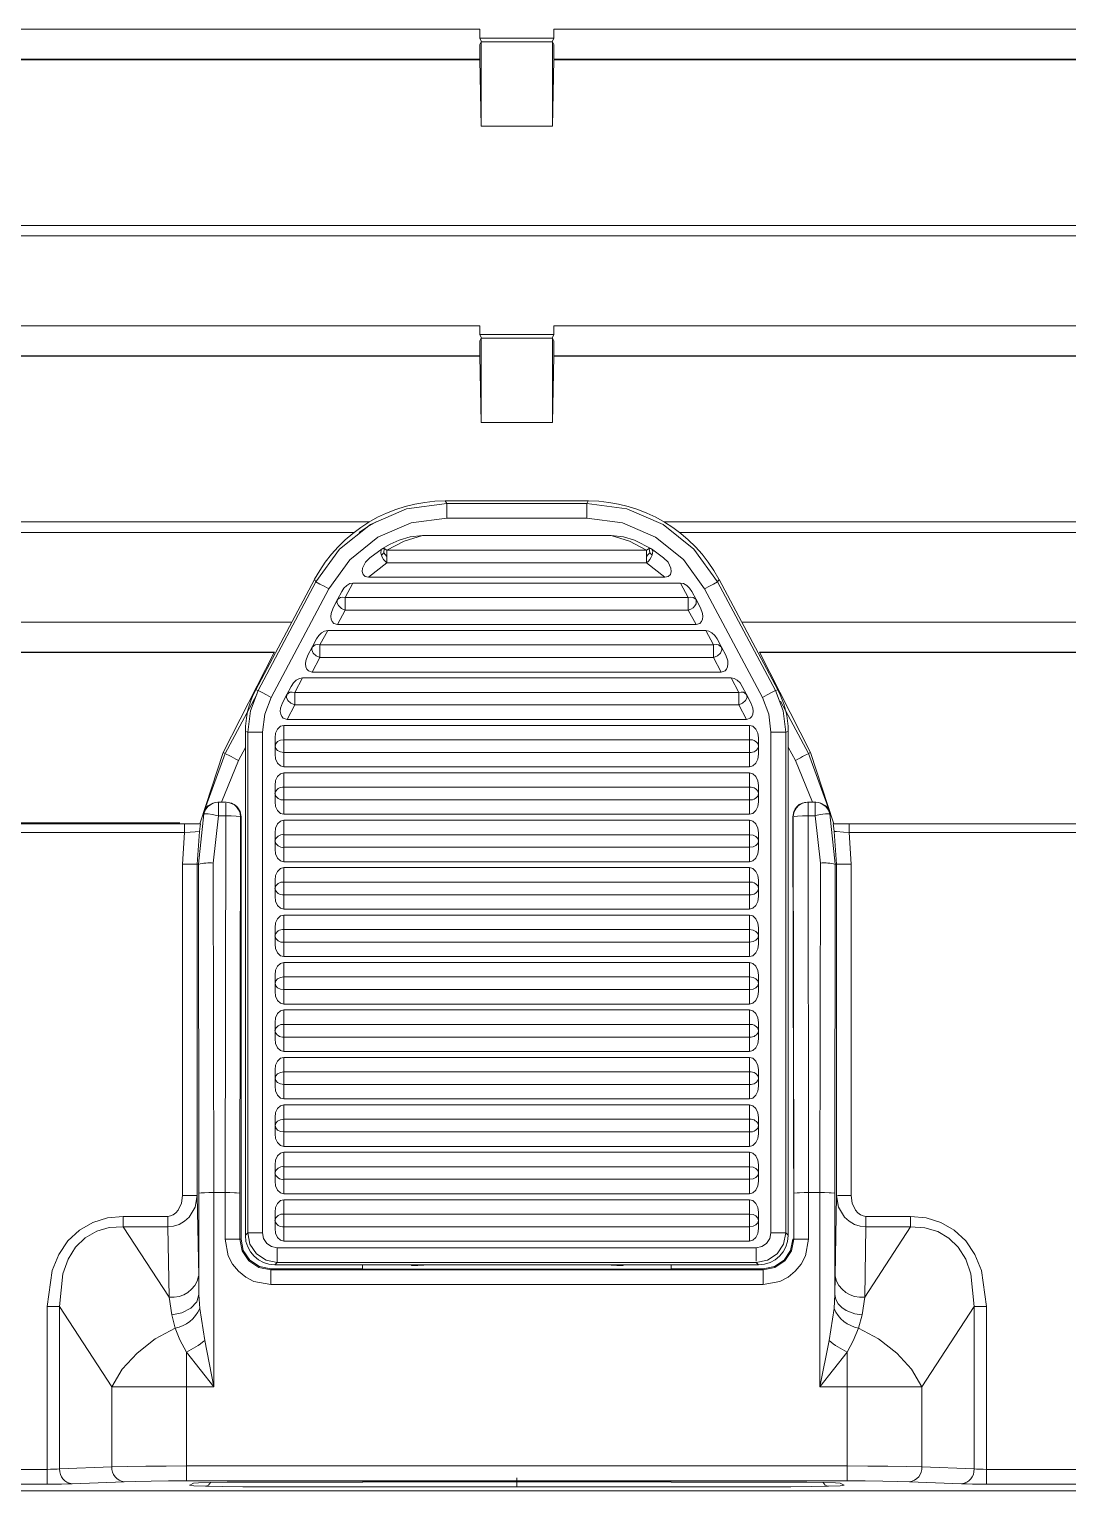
# Model space of a CAD drawing. Header units: millimetres. Extents: x -6000 to 26000, y -6000 to 26000.
# Drawn here: x 117.74 to 122.61, y -4226.26 to -4219.4 of the extents above; entities that cross this region are included whole.
import ezdxf

# ---------------------------------------------------------------- set-up
doc = ezdxf.new("R2010")
doc.units = ezdxf.units.MM
doc.header["$MEASUREMENT"] = 0
doc.layers.add('Чертеж и Рисунок_Ном._пера__7', color=7, linetype='Continuous', lineweight=15)
doc.layers.add('Чертеж и Рисунок_Ном._пера__8', color=7, linetype='Continuous', lineweight=15, true_color=0xa80f02)

msp = doc.modelspace()

# ---------------------------------------------------------------- linework, layer by layer
at = {"layer": 'Чертеж и Рисунок_Ном._пера__7', "color": 7, "linetype": 'Continuous', "lineweight": 15}
for p, q in [((114.6999, -4219.3996), (119.8536, -4219.3996)), ((119.8536, -4219.3996), (119.8536, -4219.4413)), ((120.2013, -4219.3996), (125.355, -4219.3996)), ((120.2013, -4219.3996), (120.2013, -4219.4413)), ((119.8536, -4219.4413), (120.2013, -4219.4413)), ((119.8536, -4219.4413), (119.8621, -4219.4583)), ((119.8536, -4219.4705), (119.8596, -4219.4583)), ((119.8536, -4219.5407), (119.8536, -4219.4705)), ((119.8596, -4219.4583), (119.8596, -4219.8537)), ((119.8621, -4219.4583), (119.8596, -4219.4583)), ((119.8621, -4219.4583), (120.1928, -4219.4583)), ((120.1928, -4219.4583), (120.2013, -4219.4413)), ((120.1928, -4219.4583), (120.1952, -4219.4583)), ((120.1952, -4219.8537), (120.1952, -4219.4583)), ((120.2013, -4219.4705), (120.1952, -4219.4583)), ((120.2013, -4219.4705), (120.2013, -4219.5407)), ((119.8542, -4219.5426), (114.6993, -4219.5426)), ((114.6999, -4219.5407), (119.8536, -4219.5407)), ((119.8542, -4219.5426), (119.8536, -4219.5407)), ((119.8596, -4219.8537), (119.8542, -4219.5426)), ((120.2007, -4219.5426), (120.1952, -4219.8537)), ((125.3556, -4219.5426), (120.2007, -4219.5426)), ((120.2013, -4219.5407), (120.2013, -4219.5407)), ((120.2013, -4219.5407), (125.355, -4219.5407)), ((120.1952, -4219.8537), (119.8596, -4219.8537)), ((125.5343, -4220.3202), (114.5206, -4220.3202)), ((125.5332, -4220.3694), (114.5217, -4220.3694)), ((114.6999, -4220.7906), (119.8536, -4220.7906)), ((119.8536, -4220.7906), (119.8536, -4220.8323)), ((120.2013, -4220.7906), (125.355, -4220.7906)), ((120.2013, -4220.7906), (120.2013, -4220.8323)), ((119.8536, -4220.8323), (120.2013, -4220.8323)), ((119.8536, -4220.8323), (119.8621, -4220.8493)), ((119.8536, -4220.8615), (119.8596, -4220.8493)), ((119.8536, -4220.9317), (119.8536, -4220.8615)), ((119.8596, -4220.8493), (119.8596, -4221.2447)), ((119.8621, -4220.8493), (119.8596, -4220.8493)), ((119.8621, -4220.8493), (120.1928, -4220.8493)), ((120.1928, -4220.8493), (120.2013, -4220.8323)), ((120.1928, -4220.8493), (120.1952, -4220.8493)), ((120.1952, -4221.2447), (120.1952, -4220.8493)), ((120.2013, -4220.8615), (120.1952, -4220.8493)), ((120.2013, -4220.8615), (120.2013, -4220.9317)), ((119.8542, -4220.9336), (114.6993, -4220.9336)), ((114.6999, -4220.9317), (119.8536, -4220.9317)), ((119.8542, -4220.9336), (119.8536, -4220.9317)), ((119.8596, -4221.2447), (119.8542, -4220.9336)), ((120.2007, -4220.9336), (120.1952, -4221.2447)), ((125.3556, -4220.9336), (120.2007, -4220.9336)), ((120.2013, -4220.9317), (120.2013, -4220.9317)), ((120.2013, -4220.9317), (125.355, -4220.9317)), ((120.1952, -4221.2447), (119.8596, -4221.2447)), ((119.6916, -4221.613), (119.6983, -4221.6242)), ((119.6916, -4221.613), (120.3623, -4221.613)), ((119.6983, -4221.6242), (120.3556, -4221.6242)), ((120.3623, -4221.613), (120.3556, -4221.6242)), ((119.6983, -4221.6936), (120.3556, -4221.6936)), ((119.5847, -4221.7757), (120.4692, -4221.7757)), ((120.5789, -4221.7963), (120.6583, -4221.8378)), ((119.3383, -4221.8792), (119.3956, -4221.8378)), ((119.3921, -4221.8673), (119.4036, -4221.8567)), ((119.4178, -4221.8436), (120.6361, -4221.8436)), ((120.6618, -4221.8673), (120.6503, -4221.8567)), ((120.7157, -4221.8792), (120.6583, -4221.8378)), ((119.332, -4221.9704), (119.4178, -4221.9026)), ((120.6361, -4221.9026), (119.4178, -4221.9026)), ((120.6361, -4221.9026), (120.722, -4221.9704)), ((118.803, -4222.4995), (119.0784, -4221.9815)), ((118.8141, -4222.5022), (119.0851, -4221.9926)), ((118.8754, -4222.5349), (119.1464, -4222.0252)), ((119.0784, -4221.9815), (119.0851, -4221.9926)), ((119.2586, -4221.9983), (119.2225, -4222.0661)), ((119.2586, -4221.9983), (120.7953, -4221.9983)), ((120.722, -4221.9704), (119.332, -4221.9704)), ((120.7953, -4221.9983), (120.8314, -4222.0661)), ((120.9075, -4222.0252), (121.1785, -4222.5349)), ((120.9755, -4221.9815), (120.9689, -4221.9926)), ((120.9689, -4221.9926), (121.2398, -4222.5022)), ((120.9755, -4221.9815), (121.2509, -4222.4995)), ((119.1857, -4222.076), (119.1653, -4222.1144)), ((119.2061, -4222.0377), (119.1857, -4222.076)), ((119.2225, -4222.0661), (120.8314, -4222.0661)), ((119.2225, -4222.1251), (119.2225, -4222.0661)), ((120.8314, -4222.1251), (120.8314, -4222.0661)), ((120.8479, -4222.0377), (120.8683, -4222.076)), ((120.8886, -4222.1144), (120.8683, -4222.076)), ((119.1864, -4222.193), (119.2225, -4222.1251)), ((120.8314, -4222.1251), (119.2225, -4222.1251)), ((120.8675, -4222.193), (120.8314, -4222.1251)), ((118.972, -4222.1816), (114.6999, -4222.1816)), ((119.1403, -4222.2208), (119.1042, -4222.2887)), ((119.1403, -4222.2208), (120.9137, -4222.2208)), ((120.8675, -4222.193), (119.1864, -4222.193)), ((120.9137, -4222.2208), (120.9498, -4222.2887)), ((121.0819, -4222.1816), (125.355, -4222.1816)), ((119.0673, -4222.2986), (119.0469, -4222.337)), ((119.0877, -4222.2602), (119.0673, -4222.2986)), ((119.1042, -4222.2887), (120.9498, -4222.2887)), ((119.1042, -4222.3477), (119.1042, -4222.2887)), ((120.9498, -4222.3477), (120.9498, -4222.2887)), ((120.9662, -4222.2602), (120.9866, -4222.2986)), ((121.007, -4222.337), (120.9866, -4222.2986)), ((118.8903, -4222.3227), (114.6999, -4222.3227)), ((114.6999, -4222.3246), (118.89, -4222.3246)), ((118.89, -4222.3246), (118.6503, -4222.7928)), ((118.89, -4222.3246), (118.8903, -4222.3227)), ((119.0681, -4222.4156), (119.1042, -4222.3477)), ((120.9498, -4222.3477), (119.1042, -4222.3477)), ((120.9858, -4222.4156), (120.9498, -4222.3477)), ((121.1649, -4222.3246), (121.1646, -4222.3227)), ((121.1646, -4222.3227), (121.4045, -4222.7928)), ((121.1646, -4222.3227), (125.355, -4222.3227)), ((125.355, -4222.3246), (121.1649, -4222.3246)), ((118.9858, -4222.5112), (119.0219, -4222.4434)), ((119.0219, -4222.4434), (121.032, -4222.4434)), ((120.9858, -4222.4156), (119.0681, -4222.4156)), ((121.032, -4222.4434), (121.0681, -4222.5112)), ((118.803, -4222.4995), (118.8141, -4222.5022)), ((118.9694, -4222.4828), (118.949, -4222.5212)), ((118.9858, -4222.5703), (118.9858, -4222.5112)), ((118.9858, -4222.5112), (121.0681, -4222.5112)), ((121.0681, -4222.5703), (121.0681, -4222.5112)), ((121.0845, -4222.4828), (121.1049, -4222.5212)), ((121.2509, -4222.4995), (121.2398, -4222.5022)), ((118.8077, -4222.5205), (118.6601, -4222.798)), ((118.9286, -4222.5595), (118.949, -4222.5212)), ((118.9497, -4222.6381), (118.9858, -4222.5703)), ((121.0681, -4222.5703), (118.9858, -4222.5703)), ((121.1042, -4222.6381), (121.0681, -4222.5703)), ((121.1253, -4222.5595), (121.1049, -4222.5212)), ((121.2641, -4222.5524), (121.3947, -4222.798)), ((121.1042, -4222.6381), (118.9497, -4222.6381)), ((118.7542, -4222.6951), (118.7653, -4222.6979)), ((118.7542, -4225.0586), (118.7542, -4222.6951)), ((118.7653, -4225.0475), (118.7653, -4222.6979)), ((118.8348, -4225.0475), (118.8348, -4222.6979)), ((118.935, -4222.7338), (118.935, -4222.6659)), ((118.935, -4222.6659), (121.1189, -4222.6659)), ((121.1189, -4222.6659), (121.1189, -4222.7338)), ((121.2191, -4222.6979), (121.2191, -4225.0475)), ((121.2997, -4222.6951), (121.2886, -4222.6979)), ((121.2886, -4222.6979), (121.2886, -4225.0475)), ((121.2997, -4222.6951), (121.2997, -4225.0586)), ((118.8933, -4222.7249), (118.8933, -4222.7633)), ((118.8933, -4222.8017), (118.8933, -4222.7633)), ((118.935, -4222.7338), (121.1189, -4222.7338)), ((118.935, -4222.7928), (118.935, -4222.7338)), ((121.1189, -4222.7928), (121.1189, -4222.7338)), ((121.1606, -4222.7249), (121.1606, -4222.7633)), ((121.1606, -4222.8017), (121.1606, -4222.7633)), ((118.6503, -4222.7928), (118.5424, -4223.1225)), ((118.5562, -4223.0808), (118.6601, -4222.798)), ((118.7215, -4222.8307), (118.6419, -4223.0262)), ((118.6601, -4222.798), (118.6503, -4222.7928)), ((121.1189, -4222.7928), (118.935, -4222.7928)), ((118.935, -4222.8607), (118.935, -4222.7928)), ((121.1189, -4222.8607), (121.1189, -4222.7928)), ((121.413, -4223.0262), (121.3333, -4222.8307)), ((121.4045, -4222.7928), (121.3947, -4222.798)), ((121.3947, -4222.798), (121.4987, -4223.0808)), ((121.5124, -4223.1225), (121.4045, -4222.7928)), ((121.1189, -4222.8607), (118.935, -4222.8607)), ((118.935, -4222.8885), (121.1189, -4222.8885)), ((118.935, -4222.8885), (118.935, -4222.9564)), ((121.1189, -4222.8885), (121.1189, -4222.9564)), ((118.8933, -4222.9475), (118.8933, -4222.9859)), ((118.8933, -4222.9859), (118.8933, -4223.0242)), ((118.935, -4222.9564), (121.1189, -4222.9564)), ((118.935, -4223.0154), (118.935, -4222.9564)), ((121.1189, -4223.0154), (121.1189, -4222.9564)), ((121.1606, -4222.9475), (121.1606, -4222.9859)), ((121.1606, -4223.0242), (121.1606, -4222.9859)), ((118.6278, -4223.0262), (118.6253, -4223.0262)), ((118.6278, -4223.0262), (118.6278, -4223.0897)), ((118.6621, -4223.0262), (118.6278, -4223.0262)), ((118.6645, -4223.0262), (118.6621, -4223.0262)), ((121.1189, -4223.0154), (118.935, -4223.0154)), ((118.935, -4223.0832), (118.935, -4223.0154)), ((121.1189, -4223.0832), (121.1189, -4223.0154)), ((121.3904, -4223.0262), (121.3928, -4223.0262)), ((121.427, -4223.0262), (121.3928, -4223.0262)), ((121.427, -4223.0897), (121.427, -4223.0262)), ((121.4295, -4223.0262), (121.427, -4223.0262)), ((108.9736, -4223.1275), (118.4687, -4223.1275)), ((114.5215, -4223.1225), (118.4476, -4223.1225)), ((118.5345, -4223.3179), (118.5599, -4223.0808)), ((118.5424, -4223.1225), (118.5416, -4223.1275)), ((118.5599, -4223.0808), (118.5562, -4223.0808)), ((118.604, -4223.3119), (118.6278, -4223.0897)), ((118.6278, -4223.0897), (118.6621, -4223.0897)), ((118.6621, -4223.0897), (118.6594, -4224.8581)), ((118.729, -4224.8611), (118.7316, -4223.0957)), ((118.7316, -4223.0957), (118.7341, -4223.0957)), ((118.7341, -4223.0957), (118.7341, -4225.0762)), ((121.1189, -4223.0832), (118.935, -4223.0832)), ((118.935, -4223.1111), (121.1189, -4223.1111)), ((118.935, -4223.1111), (118.935, -4223.1789)), ((121.1189, -4223.1111), (121.1189, -4223.1789)), ((121.3232, -4223.0957), (121.3208, -4223.0957)), ((121.3259, -4225.0762), (121.3208, -4223.0957)), ((121.3232, -4223.0957), (121.3259, -4224.8611)), ((121.3928, -4223.0897), (121.3955, -4224.8581)), ((121.427, -4223.0897), (121.3928, -4223.0897)), ((121.4509, -4223.3119), (121.427, -4223.0897)), ((121.495, -4223.0808), (121.5204, -4223.3179)), ((121.4987, -4223.0808), (121.495, -4223.0808)), ((121.5133, -4223.1275), (121.5124, -4223.1225)), ((131.0813, -4223.1275), (121.5862, -4223.1275)), ((118.4687, -4223.1692), (108.9736, -4223.1692)), ((118.4592, -4223.3179), (118.4687, -4223.1692)), ((118.5396, -4223.1634), (118.5288, -4223.3179)), ((118.8933, -4223.1701), (118.8933, -4223.2084)), ((118.935, -4223.1789), (118.935, -4223.2379)), ((118.935, -4223.1789), (121.1189, -4223.1789)), ((121.1189, -4223.1789), (121.1189, -4223.2379)), ((121.1606, -4223.2084), (121.1606, -4223.1701)), ((121.5261, -4223.3179), (121.5153, -4223.1634)), ((121.5862, -4223.1692), (121.5956, -4223.3179)), ((131.0813, -4223.1692), (121.5862, -4223.1692)), ((118.8933, -4223.2468), (118.8933, -4223.2084)), ((121.1189, -4223.2379), (118.935, -4223.2379)), ((118.935, -4223.3058), (118.935, -4223.2379)), ((121.1189, -4223.3058), (121.1189, -4223.2379)), ((121.1606, -4223.2468), (121.1606, -4223.2084)), ((118.4592, -4224.8724), (118.4592, -4223.3179)), ((118.5288, -4223.3179), (118.4592, -4223.3179)), ((118.5288, -4223.3179), (118.5288, -4224.8724)), ((118.5288, -4223.3179), (118.5345, -4223.3179)), ((118.5345, -4223.3179), (118.5368, -4224.8611)), ((118.6064, -4224.8581), (118.604, -4223.3119)), ((121.1189, -4223.3058), (118.935, -4223.3058)), ((118.935, -4223.3336), (121.1189, -4223.3336)), ((118.935, -4223.4015), (118.935, -4223.3336)), ((121.1189, -4223.3336), (121.1189, -4223.4015)), ((121.4509, -4223.3119), (121.4485, -4224.8581)), ((121.5204, -4223.3179), (121.5181, -4224.8611)), ((121.5261, -4223.3179), (121.5204, -4223.3179)), ((121.5261, -4224.8724), (121.5261, -4223.3179)), ((121.5261, -4223.3179), (121.5956, -4223.3179)), ((121.5956, -4223.3179), (121.5956, -4224.8724)), ((118.8933, -4223.3926), (118.8933, -4223.431)), ((118.935, -4223.4015), (121.1189, -4223.4015)), ((118.935, -4223.4605), (118.935, -4223.4015)), ((121.1189, -4223.4605), (121.1189, -4223.4015)), ((121.1606, -4223.3926), (121.1606, -4223.431)), ((118.8933, -4223.4693), (118.8933, -4223.431)), ((121.1189, -4223.4605), (118.935, -4223.4605)), ((118.935, -4223.5284), (118.935, -4223.4605)), ((121.1189, -4223.5284), (121.1189, -4223.4605)), ((121.1606, -4223.4693), (121.1606, -4223.431)), ((121.1189, -4223.5284), (118.935, -4223.5284)), ((118.935, -4223.5562), (121.1189, -4223.5562)), ((118.935, -4223.5562), (118.935, -4223.624)), ((121.1189, -4223.5562), (121.1189, -4223.624)), ((118.8933, -4223.6152), (118.8933, -4223.6535)), ((118.8933, -4223.6919), (118.8933, -4223.6535)), ((118.935, -4223.624), (118.935, -4223.6831)), ((118.935, -4223.624), (121.1189, -4223.624)), ((121.1189, -4223.624), (121.1189, -4223.6831)), ((121.1606, -4223.6535), (121.1606, -4223.6152)), ((121.1606, -4223.6919), (121.1606, -4223.6535)), ((121.1189, -4223.6831), (118.935, -4223.6831)), ((118.935, -4223.7509), (118.935, -4223.6831)), ((121.1189, -4223.7509), (118.935, -4223.7509)), ((121.1189, -4223.7509), (121.1189, -4223.6831)), ((118.935, -4223.7787), (118.935, -4223.8466)), ((118.935, -4223.7787), (121.1189, -4223.7787)), ((121.1189, -4223.7787), (121.1189, -4223.8466)), ((118.8933, -4223.8378), (118.8933, -4223.8761)), ((118.8933, -4223.8761), (118.8933, -4223.9145)), ((118.935, -4223.9056), (118.935, -4223.8466)), ((118.935, -4223.8466), (121.1189, -4223.8466)), ((121.1189, -4223.9056), (121.1189, -4223.8466)), ((121.1606, -4223.8378), (121.1606, -4223.8761)), ((121.1606, -4223.9145), (121.1606, -4223.8761)), ((121.1189, -4223.9056), (118.935, -4223.9056)), ((118.935, -4223.9735), (118.935, -4223.9056)), ((121.1189, -4223.9735), (121.1189, -4223.9056)), ((121.1189, -4223.9735), (118.935, -4223.9735)), ((118.935, -4224.0013), (118.935, -4224.0692)), ((118.935, -4224.0013), (121.1189, -4224.0013)), ((121.1189, -4224.0013), (121.1189, -4224.0692)), ((118.8933, -4224.0603), (118.8933, -4224.0987)), ((118.935, -4224.0692), (121.1189, -4224.0692)), ((118.935, -4224.1282), (118.935, -4224.0692)), ((121.1189, -4224.1282), (121.1189, -4224.0692)), ((121.1606, -4224.0603), (121.1606, -4224.0987)), ((118.8933, -4224.0987), (118.8933, -4224.137)), ((121.1189, -4224.1282), (118.935, -4224.1282)), ((118.935, -4224.196), (118.935, -4224.1282)), ((121.1189, -4224.196), (121.1189, -4224.1282)), ((121.1606, -4224.137), (121.1606, -4224.0987)), ((121.1189, -4224.196), (118.935, -4224.196)), ((118.935, -4224.2239), (118.935, -4224.2917)), ((118.935, -4224.2239), (121.1189, -4224.2239)), ((121.1189, -4224.2239), (121.1189, -4224.2917)), ((118.8933, -4224.2829), (118.8933, -4224.3212)), ((118.935, -4224.2917), (118.935, -4224.3507)), ((118.935, -4224.2917), (121.1189, -4224.2917)), ((121.1189, -4224.2917), (121.1189, -4224.3507)), ((121.1606, -4224.2829), (121.1606, -4224.3212)), ((118.8933, -4224.3596), (118.8933, -4224.3212)), ((121.1189, -4224.3507), (118.935, -4224.3507)), ((118.935, -4224.4186), (118.935, -4224.3507)), ((121.1189, -4224.3507), (121.1189, -4224.4186)), ((121.1606, -4224.3596), (121.1606, -4224.3212)), ((121.1189, -4224.4186), (118.935, -4224.4186)), ((118.935, -4224.4464), (121.1189, -4224.4464)), ((118.935, -4224.5143), (118.935, -4224.4464)), ((121.1189, -4224.4464), (121.1189, -4224.5143)), ((118.8933, -4224.5054), (118.8933, -4224.5438)), ((118.8933, -4224.5821), (118.8933, -4224.5438)), ((118.935, -4224.5733), (118.935, -4224.5143)), ((118.935, -4224.5143), (121.1189, -4224.5143)), ((121.1189, -4224.5733), (118.935, -4224.5733)), ((118.935, -4224.6412), (118.935, -4224.5733)), ((121.1189, -4224.5733), (121.1189, -4224.5143)), ((121.1189, -4224.6412), (121.1189, -4224.5733)), ((121.1606, -4224.5054), (121.1606, -4224.5438)), ((121.1606, -4224.5821), (121.1606, -4224.5438)), ((121.1189, -4224.6412), (118.935, -4224.6412)), ((118.935, -4224.669), (121.1189, -4224.669)), ((118.935, -4224.669), (118.935, -4224.7368)), ((121.1189, -4224.669), (121.1189, -4224.7368)), ((118.8933, -4224.728), (118.8933, -4224.7663)), ((118.8933, -4224.8047), (118.8933, -4224.7663)), ((118.935, -4224.7368), (118.935, -4224.7959)), ((118.935, -4224.7368), (121.1189, -4224.7368)), ((121.1189, -4224.7368), (121.1189, -4224.7959)), ((121.1606, -4224.728), (121.1606, -4224.7663)), ((121.1606, -4224.8047), (121.1606, -4224.7663)), ((121.1189, -4224.7959), (118.935, -4224.7959)), ((118.935, -4224.8637), (118.935, -4224.7959)), ((121.1189, -4224.7959), (121.1189, -4224.8637)), ((118.5354, -4225.2502), (118.5288, -4224.8724)), ((118.5368, -4224.8611), (118.5368, -4225.3369)), ((118.6064, -4225.7694), (118.6064, -4224.8581)), ((118.6594, -4224.8581), (118.6064, -4224.8581)), ((118.6594, -4225.0762), (118.6594, -4224.8581)), ((118.729, -4225.0762), (118.729, -4224.8611)), ((121.1189, -4224.8637), (118.935, -4224.8637)), ((118.935, -4224.8915), (121.1189, -4224.8915)), ((118.935, -4224.8915), (118.935, -4224.9594)), ((121.1189, -4224.8915), (121.1189, -4224.9594)), ((121.3259, -4225.0762), (121.3259, -4224.8611)), ((121.3955, -4224.8581), (121.3955, -4225.0762)), ((121.4485, -4224.8581), (121.3955, -4224.8581)), ((121.4485, -4224.8581), (121.4485, -4225.7694)), ((121.5181, -4224.8611), (121.5181, -4225.3369)), ((121.5195, -4225.2502), (121.5261, -4224.8724)), ((118.1821, -4225.0188), (118.1821, -4224.9696)), ((118.1821, -4224.9696), (118.3905, -4224.9696)), ((118.3905, -4225.0188), (118.3905, -4224.9696)), ((118.8933, -4224.9506), (118.8933, -4224.9889)), ((118.935, -4224.9594), (118.935, -4225.0184)), ((118.935, -4224.9594), (121.1189, -4224.9594)), ((121.1189, -4224.9594), (121.1189, -4225.0184)), ((121.1606, -4224.9506), (121.1606, -4224.9889)), ((121.6643, -4225.0188), (121.6643, -4224.9696)), ((121.6643, -4224.9696), (121.8727, -4224.9696)), ((121.8727, -4224.9696), (121.8727, -4225.0188)), ((118.3963, -4225.3485), (118.1821, -4225.0188)), ((118.1821, -4225.0188), (118.3905, -4225.0188)), ((118.3963, -4225.3485), (118.3905, -4225.0188)), ((118.7542, -4225.0586), (118.7653, -4225.0475)), ((118.8933, -4225.0273), (118.8933, -4224.9889)), ((121.1189, -4225.0184), (118.935, -4225.0184)), ((118.935, -4225.0863), (118.935, -4225.0184)), ((121.1189, -4225.0184), (121.1189, -4225.0863)), ((121.1606, -4225.0273), (121.1606, -4224.9889)), ((121.2997, -4225.0586), (121.2886, -4225.0475)), ((121.8727, -4225.0188), (121.6586, -4225.3485)), ((121.6643, -4225.0188), (121.6586, -4225.3485)), ((121.8727, -4225.0188), (121.6643, -4225.0188)), ((118.6594, -4225.0762), (118.729, -4225.0762)), ((118.7341, -4225.0762), (118.729, -4225.0762)), ((121.1497, -4225.117), (118.9042, -4225.117)), ((121.1189, -4225.0863), (118.935, -4225.0863)), ((121.3208, -4225.0762), (121.3259, -4225.0762)), ((121.3955, -4225.0762), (121.3259, -4225.0762)), ((118.8931, -4225.1976), (118.9042, -4225.1864)), ((121.1497, -4225.1864), (118.9042, -4225.1864)), ((121.1497, -4225.1864), (121.1608, -4225.1976)), ((118.5368, -4225.3369), (118.5354, -4225.2502)), ((118.8732, -4225.2153), (118.8732, -4225.2204)), ((119.3041, -4225.2153), (118.8732, -4225.2153)), ((121.1817, -4225.2204), (118.8732, -4225.2204)), ((118.8732, -4225.2899), (118.8732, -4225.2204)), ((119.6956, -4225.1976), (118.8931, -4225.1976)), ((119.3041, -4225.2153), (119.3041, -4225.1976)), ((119.3041, -4225.2167), (119.3041, -4225.2153)), ((119.3041, -4225.2153), (120.7508, -4225.2167)), ((119.5612, -4225.2), (119.5334, -4225.2)), ((119.5628, -4225.1984), (119.5612, -4225.2)), ((119.5906, -4225.1984), (119.5628, -4225.1984)), ((119.6956, -4225.1976), (120.4304, -4225.1976)), ((121.1608, -4225.1976), (120.4304, -4225.1976)), ((120.4969, -4225.1984), (120.4691, -4225.1984)), ((120.4969, -4225.1984), (120.4985, -4225.2)), ((120.5263, -4225.2), (120.4985, -4225.2)), ((120.7508, -4225.2153), (120.7508, -4225.1976)), ((120.7508, -4225.2167), (120.7508, -4225.2153)), ((121.1817, -4225.2153), (120.7508, -4225.2153)), ((121.1817, -4225.2204), (121.1817, -4225.2153)), ((121.1817, -4225.2899), (121.1817, -4225.2204)), ((121.5181, -4225.3369), (121.5195, -4225.2502)), ((121.1817, -4225.2899), (118.8732, -4225.2899)), ((117.8252, -4226.1567), (117.8252, -4225.3929)), ((117.8835, -4225.3929), (117.8252, -4225.3929)), ((117.8835, -4225.3929), (118.128, -4225.7694)), ((117.8835, -4225.3929), (117.8835, -4226.155)), ((118.4089, -4225.4313), (118.3963, -4225.3485)), ((118.5368, -4225.3369), (118.5402, -4225.4024)), ((121.5146, -4225.4024), (121.518, -4225.3369)), ((121.6586, -4225.3485), (121.646, -4225.4313)), ((122.1713, -4225.3929), (121.9269, -4225.7694)), ((122.1713, -4226.155), (122.1713, -4225.3929)), ((122.1713, -4225.3929), (122.2297, -4225.3929)), ((122.2297, -4225.3929), (122.2297, -4226.1567)), ((118.4255, -4225.4942), (118.4089, -4225.4313)), ((118.5402, -4225.4024), (118.5636, -4225.5521)), ((121.4913, -4225.5521), (121.5146, -4225.4024)), ((121.6294, -4225.4942), (121.646, -4225.4313)), ((118.5636, -4225.5521), (118.6064, -4225.7694)), ((121.4485, -4225.7694), (121.4913, -4225.5521)), ((118.478, -4225.7694), (118.478, -4225.6064)), ((118.6064, -4225.7694), (118.478, -4225.6064)), ((121.5769, -4225.6064), (121.4485, -4225.7694)), ((121.5769, -4225.6064), (121.5769, -4225.7694)), ((118.128, -4225.7694), (118.128, -4226.1452)), ((118.6064, -4225.7694), (118.478, -4225.7694)), ((118.478, -4226.141), (118.478, -4225.7694)), ((121.5769, -4225.7694), (121.4485, -4225.7694)), ((121.5769, -4225.7694), (121.5769, -4226.141)), ((121.9269, -4225.7694), (121.5769, -4225.7694)), ((121.9269, -4225.7694), (121.9269, -4226.1452)), ((118.128, -4226.1452), (117.8835, -4226.155)), ((121.5769, -4226.141), (118.478, -4226.141)), ((118.478, -4226.141), (118.478, -4226.2106)), ((121.5769, -4226.2106), (121.5769, -4226.141)), ((121.9269, -4226.1452), (122.1713, -4226.155)), ((107.219, -4226.1567), (117.8252, -4226.1567)), ((117.8252, -4226.2262), (117.8252, -4226.1567)), ((118.1863, -4226.2147), (117.9419, -4226.2246)), ((121.5769, -4226.2106), (118.478, -4226.2106)), ((118.7615, -4226.2161), (119.3044, -4226.2161)), ((118.7615, -4226.2161), (119.3041, -4226.2161)), ((119.3041, -4226.215), (120.7508, -4226.215)), ((119.3041, -4226.2161), (119.3041, -4226.215)), ((120.0274, -4226.1966), (120.0274, -4226.2383)), ((120.7504, -4226.2161), (120.7724, -4226.2161)), ((120.7508, -4226.2161), (120.7508, -4226.215)), ((120.7508, -4226.2161), (121.2934, -4226.2161)), ((120.7508, -4226.2161), (120.7508, -4226.2161)), ((120.7724, -4226.2161), (121.2934, -4226.2161)), ((122.113, -4226.2246), (121.8686, -4226.2147)), ((122.2297, -4226.1567), (122.2297, -4226.2262)), ((122.2297, -4226.1567), (132.8358, -4226.1567)), ((107.188, -4226.2572), (132.8669, -4226.2572)), ((107.219, -4226.2262), (117.8252, -4226.2262)), ((118.4929, -4226.2317), (118.4932, -4226.2314)), ((118.4932, -4226.2314), (118.5114, -4226.2223)), ((120.0274, -4226.2383), (118.7432, -4226.2383)), ((121.3116, -4226.2383), (120.0274, -4226.2383)), ((121.5434, -4226.2223), (121.5617, -4226.2314)), ((121.5617, -4226.2314), (121.562, -4226.2317)), ((122.2297, -4226.2262), (132.8358, -4226.2262))]:
    msp.add_line(p, q, dxfattribs=at)
at = {"layer": 'Чертеж и Рисунок_Ном._пера__7', "color": 7, "linetype": 'Continuous', "lineweight": 15, "flags": 128}
for points in [[(119.0851, -4221.9926), (119.1962, -4221.8389), (119.3406, -4221.7234), (119.5104, -4221.6501), (119.6983, -4221.6242)], [(119.6983, -4221.6242), (119.6983, -4221.6457), (119.6983, -4221.6678), (119.6983, -4221.6936)], [(120.3556, -4221.6242), (120.3556, -4221.6457), (120.3556, -4221.6678), (120.3556, -4221.6936)], [(120.3556, -4221.6242), (120.5435, -4221.6501), (120.7133, -4221.7234), (120.8578, -4221.8389), (120.9688, -4221.9926)], [(119.1464, -4222.0252), (119.2448, -4221.8885), (119.376, -4221.7831), (119.5311, -4221.7164), (119.6983, -4221.6936)], [(120.3556, -4221.6936), (120.5225, -4221.7163), (120.6772, -4221.7827), (120.8089, -4221.8883), (120.9075, -4222.0252)], [(119.3671, -4221.7112), (119.3278, -4221.7339), (119.2882, -4221.7604)], [(119.475, -4221.7963), (119.4337, -4221.8158), (119.3979, -4221.8363)], [(119.5847, -4221.7757), (119.4983, -4221.8022), (119.4178, -4221.8436)], [(119.475, -4221.7963), (119.5267, -4221.7808), (119.5847, -4221.7757)], [(120.4692, -4221.7757), (120.5556, -4221.8022), (120.6361, -4221.8436)], [(120.4692, -4221.7757), (120.5272, -4221.7808), (120.5789, -4221.7963)], [(119.332, -4221.9704), (119.3168, -4221.9672), (119.3063, -4221.9574), (119.3024, -4221.9444), (119.3043, -4221.9276), (119.3177, -4221.9009), (119.3383, -4221.8792)], [(119.3921, -4221.8673), (119.3897, -4221.8575), (119.3915, -4221.8422)], [(119.4178, -4221.9026), (119.4099, -4221.8958), (119.4026, -4221.8872), (119.3965, -4221.8774), (119.3921, -4221.8673)], [(119.3956, -4221.8378), (119.4058, -4221.8366)], [(119.4058, -4221.8366), (119.4036, -4221.8567)], [(119.4036, -4221.8567), (119.41, -4221.8647), (119.4178, -4221.8731)], [(119.4058, -4221.8366), (119.4178, -4221.8436)], [(119.4178, -4221.8436), (119.4178, -4221.8571), (119.4178, -4221.8731)], [(119.4178, -4221.9026), (119.4178, -4221.889), (119.4178, -4221.8731)], [(120.6361, -4221.8436), (120.6481, -4221.8366)], [(120.6361, -4221.8436), (120.6361, -4221.8571), (120.6361, -4221.8731)], [(120.6503, -4221.8567), (120.6438, -4221.8647), (120.6361, -4221.8731)], [(120.6618, -4221.8673), (120.6574, -4221.8774), (120.6513, -4221.8872), (120.644, -4221.8958), (120.6361, -4221.9026)], [(120.6361, -4221.8731), (120.6361, -4221.889), (120.6361, -4221.9026)], [(120.6481, -4221.8366), (120.6503, -4221.8567)], [(120.6481, -4221.8366), (120.6583, -4221.8378)], [(120.6583, -4221.8378), (120.6644, -4221.8489), (120.6618, -4221.8673)], [(120.7157, -4221.8792), (120.7362, -4221.9009), (120.7496, -4221.9276), (120.7515, -4221.944), (120.7476, -4221.9574), (120.7367, -4221.9674), (120.722, -4221.9704)], [(119.0851, -4221.9926), (119.1041, -4222.0028), (119.1236, -4222.0131), (119.1464, -4222.0252)], [(119.2061, -4222.0377), (119.2167, -4222.0218), (119.2299, -4222.0091), (119.2442, -4222.001), (119.2586, -4221.9983)], [(120.7953, -4221.9983), (120.8095, -4222.001), (120.824, -4222.0091), (120.8371, -4222.0216), (120.8479, -4222.0377)], [(120.9688, -4221.9926), (120.9498, -4222.0028), (120.9303, -4222.0131), (120.9075, -4222.0252)], [(119.2225, -4222.1251), (119.2046, -4222.1171), (119.1906, -4222.1042), (119.1838, -4222.0894), (119.1857, -4222.076)], [(119.1857, -4222.076), (119.1999, -4222.0655), (119.2107, -4222.0644), (119.2225, -4222.0661)], [(120.8314, -4222.0661), (120.8433, -4222.0644), (120.854, -4222.0655), (120.8683, -4222.076)], [(120.8683, -4222.0956), (120.8626, -4222.1051), (120.854, -4222.1137), (120.8433, -4222.1206), (120.8314, -4222.1251)], [(120.8683, -4222.076), (120.8683, -4222.0956)], [(119.1864, -4222.193), (119.1686, -4222.1872), (119.1614, -4222.1792), (119.1567, -4222.1681), (119.1548, -4222.1552), (119.1561, -4222.1405), (119.1653, -4222.1144)], [(120.8887, -4222.1144), (120.8978, -4222.1405), (120.8991, -4222.1548), (120.8973, -4222.1681), (120.8927, -4222.1789), (120.8853, -4222.1872), (120.8675, -4222.193)], [(119.0877, -4222.2602), (119.0983, -4222.2443), (119.1116, -4222.2317), (119.1259, -4222.2235), (119.1403, -4222.2208)], [(120.9137, -4222.2208), (120.9278, -4222.2235), (120.9423, -4222.2317), (120.9555, -4222.2441), (120.9662, -4222.2602)], [(119.1042, -4222.3477), (119.0862, -4222.3396), (119.0723, -4222.3268), (119.0655, -4222.312), (119.0673, -4222.2986)], [(119.0673, -4222.2986), (119.0816, -4222.2881), (119.0923, -4222.2869), (119.1042, -4222.2887)], [(120.9497, -4222.2887), (120.9616, -4222.2869), (120.9723, -4222.2881), (120.9866, -4222.2986)], [(120.9866, -4222.2986), (120.9884, -4222.312), (120.9816, -4222.3268), (120.9677, -4222.3396), (120.9497, -4222.3477)], [(119.0681, -4222.4156), (119.0503, -4222.4097), (119.0431, -4222.4018), (119.0383, -4222.3906), (119.0365, -4222.3777), (119.0377, -4222.363), (119.0469, -4222.337)], [(121.007, -4222.337), (121.0162, -4222.363), (121.0174, -4222.3773), (121.0156, -4222.3906), (121.011, -4222.4015), (121.0036, -4222.4097), (120.9858, -4222.4156)], [(118.9694, -4222.4828), (118.98, -4222.4669), (118.9933, -4222.4542), (119.0076, -4222.4461), (119.0219, -4222.4434)], [(121.032, -4222.4434), (121.0462, -4222.4461), (121.0607, -4222.4542), (121.0738, -4222.4667), (121.0845, -4222.4828)], [(118.7653, -4222.6979), (118.7777, -4222.5971), (118.8141, -4222.5022)], [(118.8141, -4222.5022), (118.8332, -4222.5124), (118.8527, -4222.5228), (118.8754, -4222.5349)], [(118.949, -4222.5212), (118.9633, -4222.5107), (118.974, -4222.5095), (118.9858, -4222.5112)], [(121.0681, -4222.5112), (121.0799, -4222.5095), (121.0907, -4222.5107), (121.1049, -4222.5212)], [(121.2398, -4222.5022), (121.2208, -4222.5124), (121.2012, -4222.5228), (121.1785, -4222.5349)], [(121.2398, -4222.5022), (121.2762, -4222.5971), (121.2886, -4222.6979)], [(118.8348, -4222.6979), (118.8451, -4222.6139), (118.8754, -4222.5349)], [(118.9497, -4222.6381), (118.932, -4222.6323), (118.9247, -4222.6243), (118.92, -4222.6132), (118.9182, -4222.6003), (118.9194, -4222.5856), (118.9286, -4222.5595)], [(118.9858, -4222.5703), (118.9679, -4222.5622), (118.954, -4222.5493), (118.9471, -4222.5345), (118.949, -4222.5212)], [(121.1049, -4222.5212), (121.1068, -4222.5345), (121.1, -4222.5493), (121.086, -4222.5622), (121.0681, -4222.5703)], [(121.1253, -4222.5595), (121.1345, -4222.5856), (121.1358, -4222.5999), (121.1339, -4222.6132), (121.1293, -4222.6241), (121.1219, -4222.6323), (121.1042, -4222.6381)], [(121.1785, -4222.5349), (121.2088, -4222.6139), (121.2191, -4222.6979)], [(118.7653, -4222.6979), (118.7869, -4222.6979), (118.809, -4222.6979), (118.8348, -4222.6979)], [(118.8933, -4222.725), (118.8963, -4222.7025), (118.9055, -4222.6832), (118.9197, -4222.6701), (118.935, -4222.6659)], [(121.1189, -4222.6659), (121.1343, -4222.6701), (121.1484, -4222.6832), (121.1577, -4222.7032), (121.1606, -4222.725)], [(121.2886, -4222.6979), (121.267, -4222.6979), (121.2449, -4222.6979), (121.2191, -4222.6979)], [(118.8933, -4222.7633), (118.8965, -4222.752), (118.9055, -4222.7424), (118.9191, -4222.736), (118.935, -4222.7338)], [(118.935, -4222.7928), (118.9191, -4222.7906), (118.9055, -4222.7842), (118.8965, -4222.7746), (118.8933, -4222.7633)], [(118.7215, -4222.8307), (118.7096, -4222.8243), (118.698, -4222.8182), (118.6874, -4222.8125), (118.6781, -4222.8076), (118.6648, -4222.8005)], [(118.935, -4222.8607), (118.9197, -4222.8565), (118.9055, -4222.8434), (118.8962, -4222.8234), (118.8933, -4222.8017)], [(121.1606, -4222.8017), (121.1576, -4222.8242), (121.1484, -4222.8434), (121.1343, -4222.8565), (121.1189, -4222.8607)], [(121.3333, -4222.8307), (121.3453, -4222.8243), (121.3568, -4222.8182), (121.3674, -4222.8125), (121.3767, -4222.8076), (121.3901, -4222.8005)], [(118.8933, -4222.9475), (118.8963, -4222.925), (118.9055, -4222.9058), (118.9197, -4222.8926), (118.935, -4222.8885)], [(121.1189, -4222.8885), (121.1343, -4222.8926), (121.1484, -4222.9058), (121.1577, -4222.9258), (121.1606, -4222.9475)], [(118.5562, -4223.0808), (118.5649, -4223.0599), (118.5783, -4223.0441), (118.6013, -4223.0304), (118.6135, -4223.0272), (118.6253, -4223.0262)], [(118.5599, -4223.0808), (118.5661, -4223.0636), (118.5791, -4223.0461), (118.5999, -4223.032), (118.6131, -4223.0278), (118.6278, -4223.0262)], [(118.7316, -4223.0957), (118.7292, -4223.0773), (118.7226, -4223.0615), (118.7134, -4223.0487), (118.7027, -4223.0392), (118.6807, -4223.0287), (118.6621, -4223.0262)], [(118.6621, -4223.0897), (118.6621, -4223.065), (118.6621, -4223.0445), (118.6621, -4223.0309)], [(118.6645, -4223.0262), (118.6901, -4223.0311), (118.7023, -4223.0373), (118.7137, -4223.0466), (118.7224, -4223.0571), (118.7292, -4223.0701), (118.7341, -4223.0957)], [(118.935, -4223.0832), (118.9197, -4223.0791), (118.9055, -4223.066), (118.8962, -4223.0459), (118.8933, -4223.0242)], [(121.1606, -4223.0242), (121.1576, -4223.0467), (121.1484, -4223.066), (121.1343, -4223.0791), (121.1189, -4223.0832)], [(121.3208, -4223.0957), (121.3257, -4223.0701), (121.332, -4223.0579), (121.3412, -4223.0466), (121.3518, -4223.0379), (121.3648, -4223.0311), (121.3904, -4223.0262)], [(121.3928, -4223.0262), (121.376, -4223.0282), (121.3611, -4223.0338), (121.3485, -4223.0421), (121.3386, -4223.0521), (121.3266, -4223.0744), (121.3232, -4223.0957)], [(121.3928, -4223.0262), (121.3928, -4223.0445), (121.3928, -4223.065), (121.3928, -4223.0897)], [(121.427, -4223.0262), (121.4417, -4223.0278), (121.455, -4223.032), (121.4758, -4223.0461), (121.4887, -4223.0636), (121.495, -4223.0808)], [(121.4987, -4223.0808), (121.49, -4223.0599), (121.4766, -4223.0441), (121.4535, -4223.0304), (121.4414, -4223.0272), (121.4295, -4223.0262)], [(118.4687, -4223.1275), (118.4687, -4223.1428), (118.4687, -4223.1557), (118.4687, -4223.1692)], [(118.5438, -4223.1275), (118.5089, -4223.1275), (118.4687, -4223.1275)], [(118.5438, -4223.1275), (118.5427, -4223.1386), (118.5396, -4223.1634)], [(118.5599, -4223.0808), (118.5802, -4223.081), (118.6004, -4223.0842), (118.6134, -4223.0867), (118.6278, -4223.0897)], [(118.7316, -4223.0957), (118.7109, -4223.0915), (118.6884, -4223.0902), (118.6621, -4223.0897)], [(118.8933, -4223.1701), (118.8963, -4223.1476), (118.9055, -4223.1283), (118.9197, -4223.1152), (118.935, -4223.1111)], [(121.1189, -4223.1111), (121.1343, -4223.1152), (121.1484, -4223.1283), (121.1577, -4223.1483), (121.1606, -4223.1701)], [(121.3928, -4223.0897), (121.3661, -4223.0901), (121.3436, -4223.0915), (121.3285, -4223.0934)], [(121.495, -4223.0808), (121.4747, -4223.081), (121.462, -4223.0829), (121.4519, -4223.0847), (121.428, -4223.0894)], [(121.5153, -4223.1634), (121.5121, -4223.1379), (121.5111, -4223.1275)], [(121.5111, -4223.1275), (121.546, -4223.1275), (121.5862, -4223.1275)], [(121.5862, -4223.1275), (121.5862, -4223.1428), (121.5862, -4223.1557), (121.5862, -4223.1692)], [(118.4687, -4223.1692), (118.4956, -4223.1672), (118.5186, -4223.1652), (118.5346, -4223.1639)], [(121.1189, -4223.1789), (121.1349, -4223.1812), (121.1484, -4223.1876), (121.1574, -4223.1971), (121.1606, -4223.2084)], [(121.5153, -4223.1634), (121.5268, -4223.1645), (121.5593, -4223.1671), (121.5862, -4223.1692)], [(118.935, -4223.3058), (118.9197, -4223.3017), (118.9055, -4223.2885), (118.8962, -4223.2685), (118.8933, -4223.2468)], [(121.1606, -4223.2084), (121.1574, -4223.2197), (121.1484, -4223.2293), (121.1349, -4223.2357), (121.1189, -4223.2379)], [(121.1606, -4223.2468), (121.1576, -4223.2693), (121.1484, -4223.2885), (121.1343, -4223.3017), (121.1189, -4223.3058)], [(118.8933, -4223.3926), (118.8963, -4223.3701), (118.9055, -4223.3509), (118.9197, -4223.3378), (118.935, -4223.3336)], [(121.1189, -4223.3336), (121.1343, -4223.3378), (121.1484, -4223.3509), (121.1577, -4223.3709), (121.1606, -4223.3926)], [(118.935, -4223.5284), (118.9197, -4223.5242), (118.9055, -4223.5111), (118.8962, -4223.4911), (118.8933, -4223.4693)], [(121.1606, -4223.4693), (121.1576, -4223.4918), (121.1484, -4223.5111), (121.1343, -4223.5242), (121.1189, -4223.5284)], [(118.8933, -4223.6152), (118.8963, -4223.5927), (118.9055, -4223.5735), (118.9197, -4223.5603), (118.935, -4223.5562)], [(121.1189, -4223.5562), (121.1343, -4223.5603), (121.1484, -4223.5735), (121.1577, -4223.5935), (121.1606, -4223.6152)], [(121.1189, -4223.624), (121.1349, -4223.6263), (121.1484, -4223.6327), (121.1574, -4223.6423), (121.1606, -4223.6535)], [(121.1606, -4223.6535), (121.1574, -4223.6648), (121.1484, -4223.6744), (121.1349, -4223.6808), (121.1189, -4223.6831)], [(118.935, -4223.7509), (118.9197, -4223.7468), (118.9055, -4223.7336), (118.8962, -4223.7136), (118.8933, -4223.6919)], [(121.1606, -4223.6919), (121.1576, -4223.7144), (121.1484, -4223.7336), (121.1343, -4223.7468), (121.1189, -4223.7509)], [(118.8933, -4223.8378), (118.8963, -4223.8153), (118.9055, -4223.796), (118.9197, -4223.7829), (118.935, -4223.7787)], [(121.1189, -4223.7787), (121.1343, -4223.7829), (121.1484, -4223.796), (121.1577, -4223.816), (121.1606, -4223.8378)], [(118.8933, -4223.8761), (118.8965, -4223.8648), (118.9055, -4223.8552), (118.9191, -4223.8488), (118.935, -4223.8466)], [(118.935, -4223.9056), (118.9191, -4223.9034), (118.9055, -4223.897), (118.8965, -4223.8874), (118.8933, -4223.8761)], [(121.1189, -4223.8466), (121.1349, -4223.8488), (121.1484, -4223.8552), (121.1574, -4223.8648), (121.1606, -4223.8761)], [(121.1606, -4223.8761), (121.1574, -4223.8874), (121.1484, -4223.897), (121.1349, -4223.9034), (121.1189, -4223.9056)], [(118.935, -4223.9735), (118.9197, -4223.9693), (118.9055, -4223.9562), (118.8962, -4223.9362), (118.8933, -4223.9145)], [(121.1606, -4223.9145), (121.1576, -4223.937), (121.1484, -4223.9562), (121.1343, -4223.9693), (121.1189, -4223.9735)], [(118.8933, -4224.0603), (118.8963, -4224.0378), (118.9055, -4224.0186), (118.9197, -4224.0054), (118.935, -4224.0013)], [(121.1189, -4224.0013), (121.1343, -4224.0054), (121.1484, -4224.0186), (121.1577, -4224.0386), (121.1606, -4224.0603)], [(118.935, -4224.196), (118.9197, -4224.1919), (118.9055, -4224.1788), (118.8962, -4224.1587), (118.8933, -4224.137)], [(121.1606, -4224.137), (121.1576, -4224.1595), (121.1484, -4224.1788), (121.1343, -4224.1919), (121.1189, -4224.196)], [(118.8933, -4224.2829), (118.8963, -4224.2604), (118.9055, -4224.2411), (118.9197, -4224.228), (118.935, -4224.2239)], [(121.1189, -4224.2239), (121.1343, -4224.228), (121.1484, -4224.2411), (121.1577, -4224.2611), (121.1606, -4224.2829)], [(118.8933, -4224.3212), (118.8965, -4224.3099), (118.9055, -4224.3004), (118.9191, -4224.294), (118.935, -4224.2917)], [(118.935, -4224.3507), (118.9191, -4224.3485), (118.9055, -4224.3421), (118.8965, -4224.3325), (118.8933, -4224.3212)], [(118.935, -4224.4186), (118.9197, -4224.4145), (118.9055, -4224.4013), (118.8962, -4224.3813), (118.8933, -4224.3596)], [(121.1606, -4224.3596), (121.1576, -4224.3821), (121.1484, -4224.4013), (121.1343, -4224.4145), (121.1189, -4224.4186)], [(118.8933, -4224.5054), (118.8963, -4224.4829), (118.9055, -4224.4637), (118.9197, -4224.4506), (118.935, -4224.4464)], [(121.1189, -4224.4464), (121.1343, -4224.4506), (121.1484, -4224.4637), (121.1577, -4224.4837), (121.1606, -4224.5054)], [(118.8933, -4224.5438), (118.8965, -4224.5325), (118.9055, -4224.5229), (118.9191, -4224.5165), (118.935, -4224.5143)], [(118.935, -4224.5733), (118.9191, -4224.571), (118.9055, -4224.5647), (118.8965, -4224.5551), (118.8933, -4224.5438)], [(118.935, -4224.6412), (118.9197, -4224.637), (118.9055, -4224.6239), (118.8962, -4224.6039), (118.8933, -4224.5821)], [(121.1606, -4224.5821), (121.1576, -4224.6046), (121.1484, -4224.6239), (121.1343, -4224.637), (121.1189, -4224.6412)], [(118.8933, -4224.728), (118.8963, -4224.7055), (118.9055, -4224.6863), (118.9197, -4224.6731), (118.935, -4224.669)], [(121.1189, -4224.669), (121.1343, -4224.6731), (121.1484, -4224.6863), (121.1577, -4224.7063), (121.1606, -4224.728)], [(121.1189, -4224.7368), (121.1349, -4224.7391), (121.1484, -4224.7455), (121.1574, -4224.7551), (121.1606, -4224.7663)], [(121.1606, -4224.7663), (121.1574, -4224.7776), (121.1484, -4224.7872), (121.1349, -4224.7936), (121.1189, -4224.7959)], [(118.935, -4224.8637), (118.9197, -4224.8596), (118.9055, -4224.8464), (118.8962, -4224.8264), (118.8933, -4224.8047)], [(121.1606, -4224.8047), (121.1576, -4224.8272), (121.1484, -4224.8464), (121.1343, -4224.8596), (121.1189, -4224.8637)], [(118.5288, -4224.8724), (118.5192, -4224.9258), (118.4907, -4224.973), (118.4685, -4224.993), (118.4436, -4225.0073), (118.4172, -4225.0159), (118.3905, -4225.0188)], [(118.3905, -4224.9696), (118.4034, -4224.9679), (118.4159, -4224.9628), (118.4283, -4224.9538), (118.4392, -4224.9412), (118.4544, -4224.9083), (118.4592, -4224.8724)], [(118.5288, -4224.8724), (118.5084, -4224.8724), (118.4859, -4224.8724), (118.4592, -4224.8724)], [(118.5368, -4224.8611), (118.5476, -4224.8596), (118.5633, -4224.8589), (118.5825, -4224.8583), (118.6064, -4224.8581)], [(118.6594, -4224.8581), (118.6809, -4224.8582), (118.7031, -4224.8587), (118.7131, -4224.8591), (118.7269, -4224.8604)], [(118.8933, -4224.9506), (118.8963, -4224.9281), (118.9055, -4224.9088), (118.9197, -4224.8957), (118.935, -4224.8915)], [(121.1189, -4224.8915), (121.1343, -4224.8957), (121.1484, -4224.9088), (121.1577, -4224.9288), (121.1606, -4224.9506)], [(121.3955, -4224.8581), (121.3745, -4224.8583), (121.3523, -4224.8589), (121.3422, -4224.8593), (121.328, -4224.8604)], [(121.518, -4224.8611), (121.5017, -4224.8593), (121.4916, -4224.8589), (121.4694, -4224.8583), (121.4485, -4224.8581)], [(121.5261, -4224.8724), (121.5357, -4224.9258), (121.5642, -4224.973), (121.5864, -4224.993), (121.6113, -4225.0073), (121.6377, -4225.0159), (121.6643, -4225.0188)], [(121.5956, -4224.8724), (121.569, -4224.8724), (121.5465, -4224.8724), (121.5314, -4224.8724)], [(121.5956, -4224.8724), (121.6004, -4224.9083), (121.6157, -4224.9412), (121.6265, -4224.9536), (121.639, -4224.9628), (121.6514, -4224.9679), (121.6643, -4224.9696)], [(117.8252, -4225.3929), (117.849, -4225.2237), (117.8798, -4225.1487), (117.9226, -4225.0851), (117.9761, -4225.0345), (118.0395, -4224.9978), (118.1076, -4224.9766), (118.1821, -4224.9696)], [(121.1189, -4224.9594), (121.1349, -4224.9616), (121.1484, -4224.968), (121.1574, -4224.9776), (121.1606, -4224.9889)], [(121.8727, -4224.9696), (121.9471, -4224.9766), (122.0154, -4224.9978), (122.0786, -4225.0343), (122.1323, -4225.0851), (122.175, -4225.1485), (122.2059, -4225.2237), (122.2297, -4225.3929)], [(118.1821, -4225.0188), (118.1164, -4225.0225), (118.0574, -4225.0392), (118.003, -4225.0703), (117.9576, -4225.1147), (117.9227, -4225.1707), (117.898, -4225.2388), (117.8835, -4225.3929)], [(118.7653, -4225.0475), (118.7869, -4225.0475), (118.809, -4225.0475), (118.8348, -4225.0475)], [(118.9042, -4225.1864), (118.8511, -4225.1758), (118.8061, -4225.1457), (118.7759, -4225.1006), (118.7653, -4225.0475)], [(118.9042, -4225.117), (118.8776, -4225.1117), (118.8551, -4225.0966), (118.8401, -4225.0741), (118.8348, -4225.0475)], [(118.935, -4225.0863), (118.9197, -4225.0821), (118.9055, -4225.069), (118.8962, -4225.049), (118.8933, -4225.0273)], [(121.1606, -4224.9889), (121.1574, -4225.0002), (121.1484, -4225.0098), (121.1349, -4225.0162), (121.1189, -4225.0184)], [(121.1606, -4225.0273), (121.1576, -4225.0498), (121.1484, -4225.069), (121.1343, -4225.0821), (121.1189, -4225.0863)], [(121.1497, -4225.117), (121.1763, -4225.1117), (121.1988, -4225.0966), (121.2139, -4225.0741), (121.2191, -4225.0475)], [(121.2886, -4225.0475), (121.278, -4225.1006), (121.2479, -4225.1457), (121.2028, -4225.1758), (121.1497, -4225.1864)], [(121.2886, -4225.0475), (121.267, -4225.0475), (121.2449, -4225.0475), (121.2191, -4225.0475)], [(121.8727, -4225.0188), (121.9402, -4225.0228), (122.0009, -4225.0406), (122.0536, -4225.0715), (122.0972, -4225.1147), (122.1323, -4225.1711), (122.1568, -4225.2388), (122.1713, -4225.3929)], [(118.8732, -4225.2899), (118.7945, -4225.2749), (118.7559, -4225.2549), (118.722, -4225.2273), (118.6945, -4225.1936), (118.6744, -4225.1548), (118.6594, -4225.0762)], [(118.8732, -4225.2204), (118.818, -4225.2094), (118.7712, -4225.1781), (118.74, -4225.1313), (118.729, -4225.0762)], [(118.7341, -4225.0762), (118.7447, -4225.1294), (118.7748, -4225.1745), (118.8199, -4225.2047), (118.8732, -4225.2153)], [(118.9042, -4225.1864), (118.9042, -4225.1649), (118.9042, -4225.1427), (118.9042, -4225.117)], [(121.1497, -4225.117), (121.1497, -4225.1427), (121.1497, -4225.1649), (121.1497, -4225.1801)], [(121.3955, -4225.0762), (121.3804, -4225.1548), (121.3605, -4225.1935), (121.3328, -4225.2273), (121.2992, -4225.2548), (121.2604, -4225.2749), (121.1817, -4225.2899)], [(121.3259, -4225.0762), (121.3149, -4225.1313), (121.2837, -4225.1781), (121.2369, -4225.2094), (121.1817, -4225.2204)], [(121.1817, -4225.2153), (121.2349, -4225.2047), (121.2801, -4225.1745), (121.3102, -4225.1294), (121.3208, -4225.0762)], [(118.5368, -4225.3369), (118.5272, -4225.37), (118.499, -4225.4007), (118.4563, -4225.4222), (118.4089, -4225.4313)], [(121.5181, -4225.3369), (121.5225, -4225.3592), (121.5342, -4225.3799), (121.5514, -4225.3974), (121.5717, -4225.4108), (121.6128, -4225.4263), (121.646, -4225.4313)], [(118.128, -4225.7694), (118.1771, -4225.6874), (118.2463, -4225.611), (118.331, -4225.5451), (118.4255, -4225.4942)], [(118.478, -4225.6064), (118.4476, -4225.5484), (118.4255, -4225.4942)], [(121.6294, -4225.4942), (121.6049, -4225.5535), (121.5769, -4225.6064)], [(121.6294, -4225.4942), (121.7239, -4225.5451), (121.8086, -4225.611), (121.8778, -4225.6874), (121.9269, -4225.7694)], [(118.128, -4225.7694), (118.1947, -4225.7694), (118.2788, -4225.7694), (118.3752, -4225.7694), (118.478, -4225.7694)], [(118.128, -4226.1452), (118.2, -4226.1434), (118.2872, -4226.1421), (118.3822, -4226.1413), (118.478, -4226.141)], [(121.9269, -4226.1452), (121.8549, -4226.1434), (121.7676, -4226.1421), (121.6727, -4226.1413), (121.5769, -4226.141)], [(117.8835, -4226.155), (117.8715, -4226.1558), (117.857, -4226.1563), (117.8412, -4226.1566), (117.8252, -4226.1567)], [(118.478, -4226.2106), (118.3937, -4226.2108), (118.312, -4226.2117), (118.2409, -4226.213), (118.1863, -4226.2147)], [(118.5114, -4226.2223), (118.5339, -4226.2199), (118.5886, -4226.2179)], [(118.5886, -4226.2179), (118.6683, -4226.2165), (118.7615, -4226.2161)], [(121.2934, -4226.2161), (121.3866, -4226.2165), (121.4663, -4226.2179)], [(121.4663, -4226.2179), (121.521, -4226.2199), (121.5434, -4226.2223)], [(121.8686, -4226.2147), (121.814, -4226.213), (121.7428, -4226.2117), (121.6612, -4226.2108), (121.5769, -4226.2106)], [(122.2297, -4226.1567), (122.2137, -4226.1566), (122.1979, -4226.1563), (122.1833, -4226.1558), (122.1713, -4226.155)], [(117.9419, -4226.2246), (117.9197, -4226.2253), (117.8916, -4226.2258), (117.8595, -4226.2261), (117.8252, -4226.2262)], [(118.5667, -4226.2364), (118.512, -4226.2342), (118.4929, -4226.2317)], [(118.7432, -4226.2383), (118.6479, -4226.2378), (118.5667, -4226.2364)], [(121.4881, -4226.2364), (121.4069, -4226.2378), (121.3116, -4226.2383)], [(121.562, -4226.2317), (121.5429, -4226.2342), (121.4881, -4226.2364)], [(122.2297, -4226.2262), (122.1955, -4226.2261), (122.1633, -4226.2258), (122.1352, -4226.2253), (122.113, -4226.2246)]]:
    msp.add_lwpolyline(points, dxfattribs=at)
at = {"layer": 'Чертеж и Рисунок_Ном._пера__7', "color": 7, "linetype": 'Continuous', "lineweight": 15}
for centre, radius, start, end in [((121.1241, -4222.7707), 0.0373, 11.42431, 98.04659), ((121.1241, -4222.7559), 0.0373, 261.94975, 348.57935), ((118.9298, -4222.9932), 0.0373, 81.9496, 168.57941), ((118.9298, -4222.9785), 0.0373, 191.42277, 278.05012), ((121.1241, -4222.9932), 0.0373, 11.42065, 98.05025), ((121.1241, -4222.9785), 0.0373, 261.95003, 348.57718), ((118.9298, -4223.2158), 0.0373, 81.9496, 168.57941), ((118.9298, -4223.201), 0.0373, 191.42059, 278.0504), ((118.5875, -4223.5242), 0.2129, 85.54782, 104.41596), ((121.4674, -4223.5242), 0.2129, 75.58412, 94.45211), ((118.9298, -4223.4384), 0.0373, 81.95326, 168.57575), ((121.1241, -4223.4384), 0.0373, 11.42431, 98.04659), ((118.9298, -4223.4236), 0.0373, 191.42059, 278.0504), ((121.1241, -4223.4236), 0.0373, 261.94975, 348.57935), ((118.9298, -4223.6609), 0.0373, 81.9496, 168.57941), ((118.9298, -4223.6462), 0.0373, 191.42425, 278.04674), ((118.9298, -4224.106), 0.0373, 81.94988, 168.57723), ((121.1241, -4224.106), 0.0373, 11.42282, 98.04997), ((118.9298, -4224.0913), 0.0373, 191.42059, 278.0504), ((121.1241, -4224.0913), 0.0373, 261.94975, 348.57935), ((121.1241, -4224.3286), 0.0373, 11.42065, 98.05025), ((121.1241, -4224.3138), 0.0373, 261.95268, 348.57642), ((121.1241, -4224.5512), 0.0373, 11.42358, 98.04732), ((121.1241, -4224.5364), 0.0373, 261.94975, 348.57935), ((118.9298, -4224.7737), 0.0373, 81.9496, 168.57941), ((118.9298, -4224.759), 0.0373, 191.42277, 278.05012), ((118.9298, -4224.9963), 0.0373, 81.9496, 168.57941), ((118.9298, -4224.9815), 0.0373, 191.4225, 278.0485), ((118.4121, -4225.2234), 0.1261, 262.77527, 347.76159), ((121.6427, -4225.2234), 0.1261, 192.2383, 277.22483), ((118.3959, -4225.3395), 0.1574, 280.82265, 336.44782), ((121.659, -4225.3395), 0.1574, 203.5522, 259.1773), ((118.3269, -4225.2738), 0.3653, 294.42412, 310.37691), ((121.728, -4225.2738), 0.3653, 229.6231, 245.57599), ((118.1936, -4226.1493), 0.0658, 176.38427, 263.60612), ((121.8612, -4226.1493), 0.0658, 276.39381, 3.6158), ((117.9492, -4226.1592), 0.0658, 176.38606, 263.60433), ((122.1057, -4226.1592), 0.0658, 276.39574, 3.61387)]:
    msp.add_arc(centre, radius, start, end, dxfattribs=at)
for centre, major_axis, ratio, start_param, end_param in [((119.6928, -4222.3095), (0.3589, -0.5973), 0.998136, 2.603008, 3.680177), ((120.3611, -4222.3095), (-0.3589, -0.5973), 0.998136, 2.603008, 3.680177), ((119.1721, -4222.6954), (-0.4055, 0.1011), 0.998545, 6.039863, 6.526508), ((120.8819, -4222.6954), (0.4055, 0.1011), 0.998545, 6.039863, 6.526508), ((118.8935, -4225.0583), (-0.0986, -0.0986), 0.997265, 5.501896, 7.064475), ((121.1604, -4225.0583), (0.0986, -0.0986), 0.997265, 5.501896, 7.064475)]:
    msp.add_ellipse(centre, major_axis=major_axis, ratio=ratio, start_param=start_param, end_param=end_param, dxfattribs=at)
at = {"layer": 'Чертеж и Рисунок_Ном._пера__8', "color": 14, "linetype": 'Continuous', "lineweight": 15, "true_color": 0xa80f02}
for p, q in [((114.5206, -4221.7112), (119.3356, -4221.7112)), ((114.5217, -4221.7604), (119.2639, -4221.7604)), ((125.5343, -4221.7112), (120.7183, -4221.7112)), ((125.5332, -4221.7604), (120.7901, -4221.7604)), ((118.7215, -4222.8307), (118.7542, -4222.7693)), ((121.2997, -4222.7675), (121.3333, -4222.8307)), ((119.5334, -4225.2), (119.5334, -4225.1976)), ((119.5612, -4225.1976), (119.5612, -4225.2)), ((119.5612, -4225.2), (119.5628, -4225.1984)), ((119.5906, -4225.1976), (119.5906, -4225.1984)), ((120.4691, -4225.1976), (120.4691, -4225.1984)), ((120.4969, -4225.1976), (120.4969, -4225.1984)), ((120.4985, -4225.1976), (120.4985, -4225.2)), ((120.5263, -4225.1976), (120.5263, -4225.2)), ((118.7615, -4226.2161), (118.7615, -4226.2161)), ((121.2934, -4226.2161), (121.2934, -4226.2161))]:
    msp.add_line(p, q, dxfattribs=at)
for centre, radius, start, end in [((118.5637, -4226.2075), 0.029, 275.93134, 338.1538), ((121.4915, -4226.207), 0.0296, 202.40203, 263.40977)]:
    msp.add_arc(centre, radius, start, end, dxfattribs=at)

doc.saveas('drawing.dxf')
